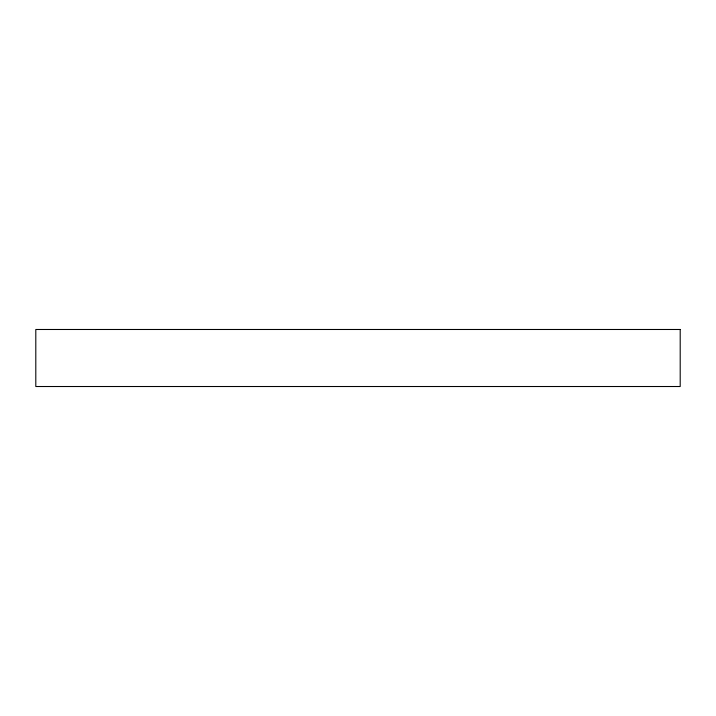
<?xml version="1.0" encoding="UTF-8"?>
<svg xmlns="http://www.w3.org/2000/svg" width="716" height="716" viewBox="0 0 716 716"><rect width="100%" height="100%" fill="white"/><g stroke="black" fill="none" stroke-linecap="round" stroke-linejoin="round"><path stroke-width="1.07" d="M680.2 329.485L35.8 329.485L35.8 386.515L680.2 386.515L680.2 329.485"/></g></svg>
